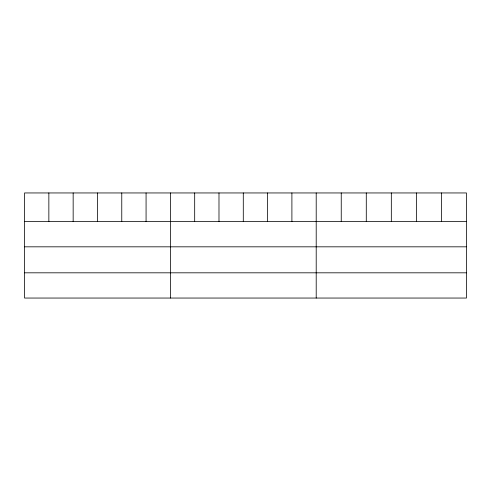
<?xml version="1.0" encoding="UTF-8"?>
<svg xmlns="http://www.w3.org/2000/svg" width="491" height="491" viewBox="0 0 491 491"><rect width="100%" height="100%" fill="white"/><g stroke="black" fill="none" stroke-linecap="round" stroke-linejoin="round"><path stroke-width="0.74" d="M466.45 246.826L466.45 192.951L24.55 192.951L24.55 298.049L466.45 298.049L466.45 246.826L24.55 246.826M24.55 221.601L466.45 221.601M24.55 272.818L466.45 272.818M441.409 192.951L441.409 221.601M416.368 192.951L416.368 221.601M391.327 192.951L391.327 221.601M366.286 192.951L366.286 221.601M341.245 192.951L341.245 221.601M316.204 192.951L316.204 298.049M291.9 192.951L291.9 221.601M267.595 192.951L267.595 221.601M243.29 192.951L243.29 221.601M218.986 192.951L218.986 221.601M194.681 192.951L194.681 221.601M170.377 192.951L170.377 298.049M146.072 192.951L146.072 221.601M121.768 192.951L121.768 221.601M97.464 192.951L97.464 221.601M73.159 192.951L73.159 221.601M48.854 192.951L48.854 221.601"/></g></svg>
